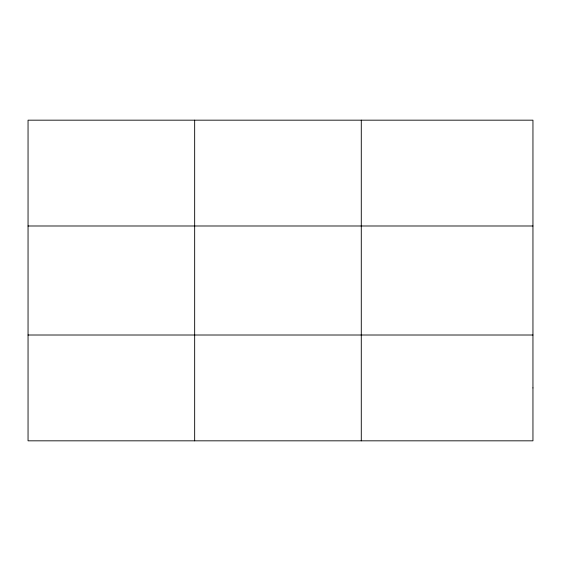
<?xml version="1.0" encoding="UTF-8"?>
<svg xmlns="http://www.w3.org/2000/svg" width="561" height="561" viewBox="0 0 561 561"><rect width="100%" height="100%" fill="white"/><g stroke="black" fill="none" stroke-linecap="round" stroke-linejoin="round"><path stroke-width="0.84" d="M194.667 440.827L194.667 120.173M361.284 440.827L361.284 120.173M28.05 225.992L532.95 225.992M28.05 335.008L532.95 335.008M532.95 387.917L532.95 440.827L28.05 440.827L28.05 120.173L532.95 120.173L532.95 387.917"/></g></svg>
